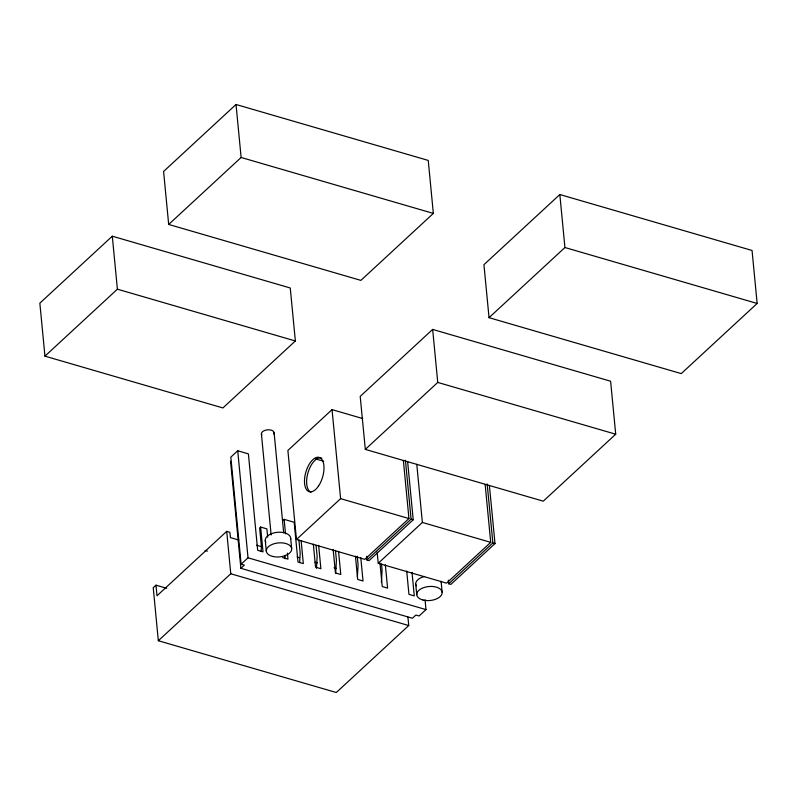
<?xml version="1.0" encoding="UTF-8"?>
<svg xmlns="http://www.w3.org/2000/svg" width="797" height="797" viewBox="0 0 797 797"><rect width="100%" height="100%" fill="white"/><g stroke="black" fill="none" stroke-linecap="round" stroke-linejoin="round"><path stroke-width="1.2" d="M261.137 551.365L261.416 546.603L259.623 527.983L260.629 527.056L266.885 528.869L267.682 537.148M284.928 558.697L285.127 555.26M299.652 562.602L300.19 553.297L298.905 539.958M316.459 568.311L317.146 556.445L316.07 545.307M335.657 573.521L336.424 560.241L335.477 550.408M357.385 576.968L358.082 564.774L357.265 556.246M381.394 582.308L382.102 570.114L381.504 564.007M236.022 104.487L163.584 171.455L168.685 224.445L360.902 280.385L433.339 213.417L428.238 160.426L236.022 104.487L241.122 157.477L168.685 224.445M112.297 236.191L39.85 303.159L44.951 356.149L222.911 407.944L295.358 340.977L290.257 287.986L112.297 236.191L117.398 289.181L44.951 356.149M260.629 527.056L263.02 551.873L257.68 550.319L248.395 453.872L237.715 450.763L230.821 457.139L241.122 564.186L244.33 565.123L240.883 568.311L412.428 618.243L415.885 615.045L419.083 615.981L425.987 609.605L425.04 599.762M559.833 194.528L483.938 264.684L489.039 317.674L681.256 373.614L757.15 303.458L752.049 250.467L559.833 194.528L564.934 247.518L489.039 317.674M362.675 418.545L332.04 409.628L287.886 450.444L296.454 539.479L364.797 559.364L408.951 518.548L403.362 460.427M166.673 588.286L155.993 585.177L153.233 587.728L158.334 640.728L336.294 692.513L408.731 625.545L407.915 617.067M432.651 329.42L360.204 396.388L365.315 449.388L543.275 501.174L615.712 434.206L610.612 381.215L432.651 329.42L437.752 382.421L365.315 449.388M238.751 540.017L230.403 537.596L229.895 532.296L226.697 531.36L157.009 595.777L155.993 585.177M282.517 520.849L284.14 519.355L294.163 522.274L297.988 562.054L303.328 563.609L301.107 540.565M158.334 640.728L230.771 573.76L226.697 531.36M241.122 564.186L248.026 557.81L237.715 450.763M296.454 539.479L340.608 498.653L332.04 409.628M407.626 461.672L413.225 519.793L369.071 560.61L366.939 559.992L411.093 519.166L405.414 460.188M485.164 484.586L490.723 542.349L446.569 583.165L378.226 563.27L422.38 522.453L416.781 464.332M489.398 485.473L494.997 543.584L450.843 584.41L448.701 583.783L492.855 542.966L487.176 483.978M564.934 247.518L757.15 303.458M241.122 157.477L433.339 213.417M117.398 289.181L295.358 340.977M437.752 382.421L615.712 434.206M315.333 458.813L323.642 461.234M340.608 498.653L408.951 518.548M411.093 519.166L413.225 519.793M422.38 522.453L490.723 542.349M492.855 542.966L494.997 543.584M256.614 545.218L261.386 546.612M297.122 557.013L299.503 557.701M314.994 562.214L317.375 562.901M334.053 567.753L336.434 568.45M282.626 557.581L287.966 559.135L287.388 553.108M248.026 557.81L425.987 609.605M205.078 550.468L207.399 551.145M230.771 573.76L408.731 625.545M448.352 580.096L448.701 583.783M441.13 581.68L442.146 592.281M415.735 584.151L416.761 594.751M412.019 572.405L414.281 595.897L408.941 594.343L406.699 570.991M385.34 564.784L387.591 588.126L382.251 586.572L380 563.19M377.15 552.142L378.226 563.27M366.58 556.306L366.939 559.992M360.772 557.591L363.024 580.983L357.684 579.429L355.452 556.226M338.536 551.305L340.777 574.507L335.437 572.953L333.186 549.601M318.641 545.367L320.882 568.719L315.552 567.165L313.331 544.122M290.656 538.075L291.682 548.675M284.14 519.355L285.535 533.821M274.108 432.701L283.672 532.785M261.406 433.937L271.139 534.996M265.271 540.545L266.288 551.145M230.572 461.264L240.883 568.311M310.93 492.157A17.853 8.737 -73.8 0 1 308.28 471.784A17.853 8.737 -73.8 0 1 321.829 458.195M261.824 434.983A6.376 3.507 -5.5 0 1 267.613 429.802A6.376 3.507 -5.5 0 1 273.789 434.026M265.839 542.239A12.752 7.024 -5.5 0 1 276.868 532.366A12.752 7.024 -5.5 0 1 290.566 539.4M416.313 585.855A12.752 7.024 -5.5 0 1 424.602 576.46M441.06 581.252A12.752 7.024 -5.5 0 1 441.149 582.129M318.541 485.981A17.853 8.737 -73.8 0 0 319.697 457.568A17.853 8.737 -73.8 0 0 304.504 480.103A17.853 8.737 -73.8 0 0 318.541 485.981M272.534 556.406A12.752 7.024 -5.5 0 0 291.692 549.113A12.752 7.024 -5.5 0 0 272.713 544.202A12.752 7.024 -5.5 0 0 272.534 556.406M423.008 600.021A12.752 7.024 -5.5 0 0 442.166 592.729A12.752 7.024 -5.5 0 0 423.187 587.807A12.752 7.024 -5.5 0 0 423.008 600.021"/></g></svg>
